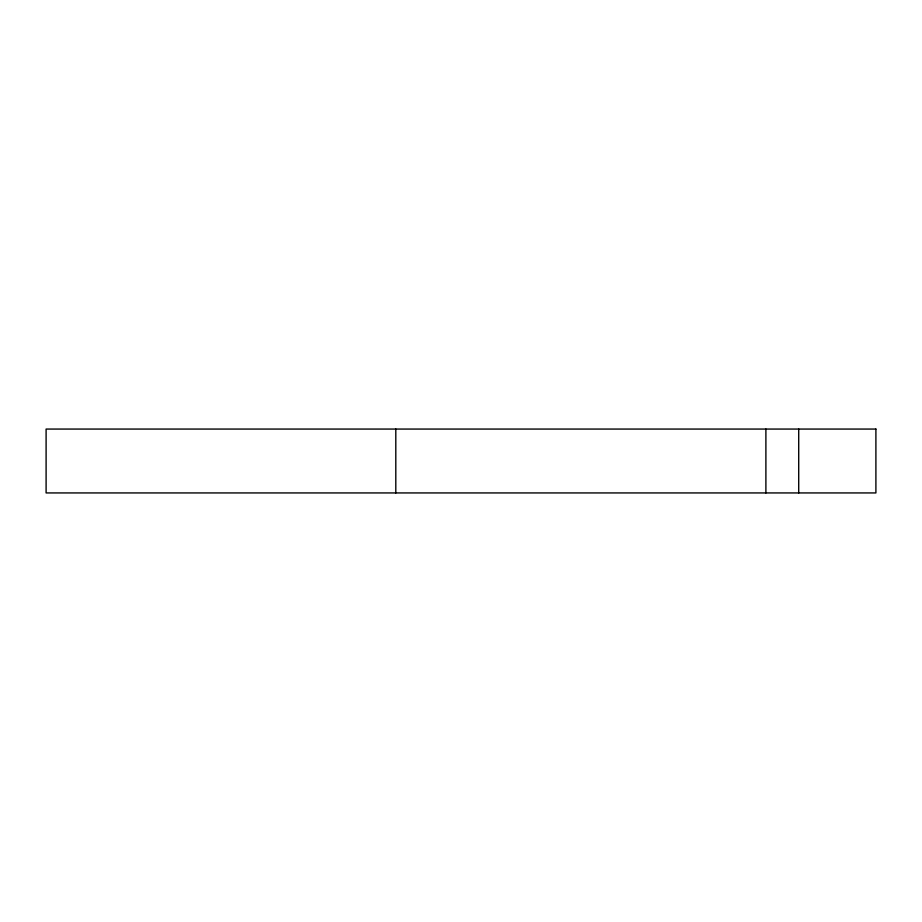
<?xml version="1.0" encoding="UTF-8"?>
<svg xmlns="http://www.w3.org/2000/svg" width="922" height="922" viewBox="0 0 922 922"><rect width="100%" height="100%" fill="white"/><g stroke="black" fill="none" stroke-linecap="round" stroke-linejoin="round"><path stroke-width="1.38" d="M798.717 429.064L798.717 492.936M765.894 429.064L765.894 492.936M395.803 429.064L395.803 492.936M875.9 429.064L46.1 429.064L46.1 492.936L875.9 492.936L875.9 429.064"/></g></svg>
